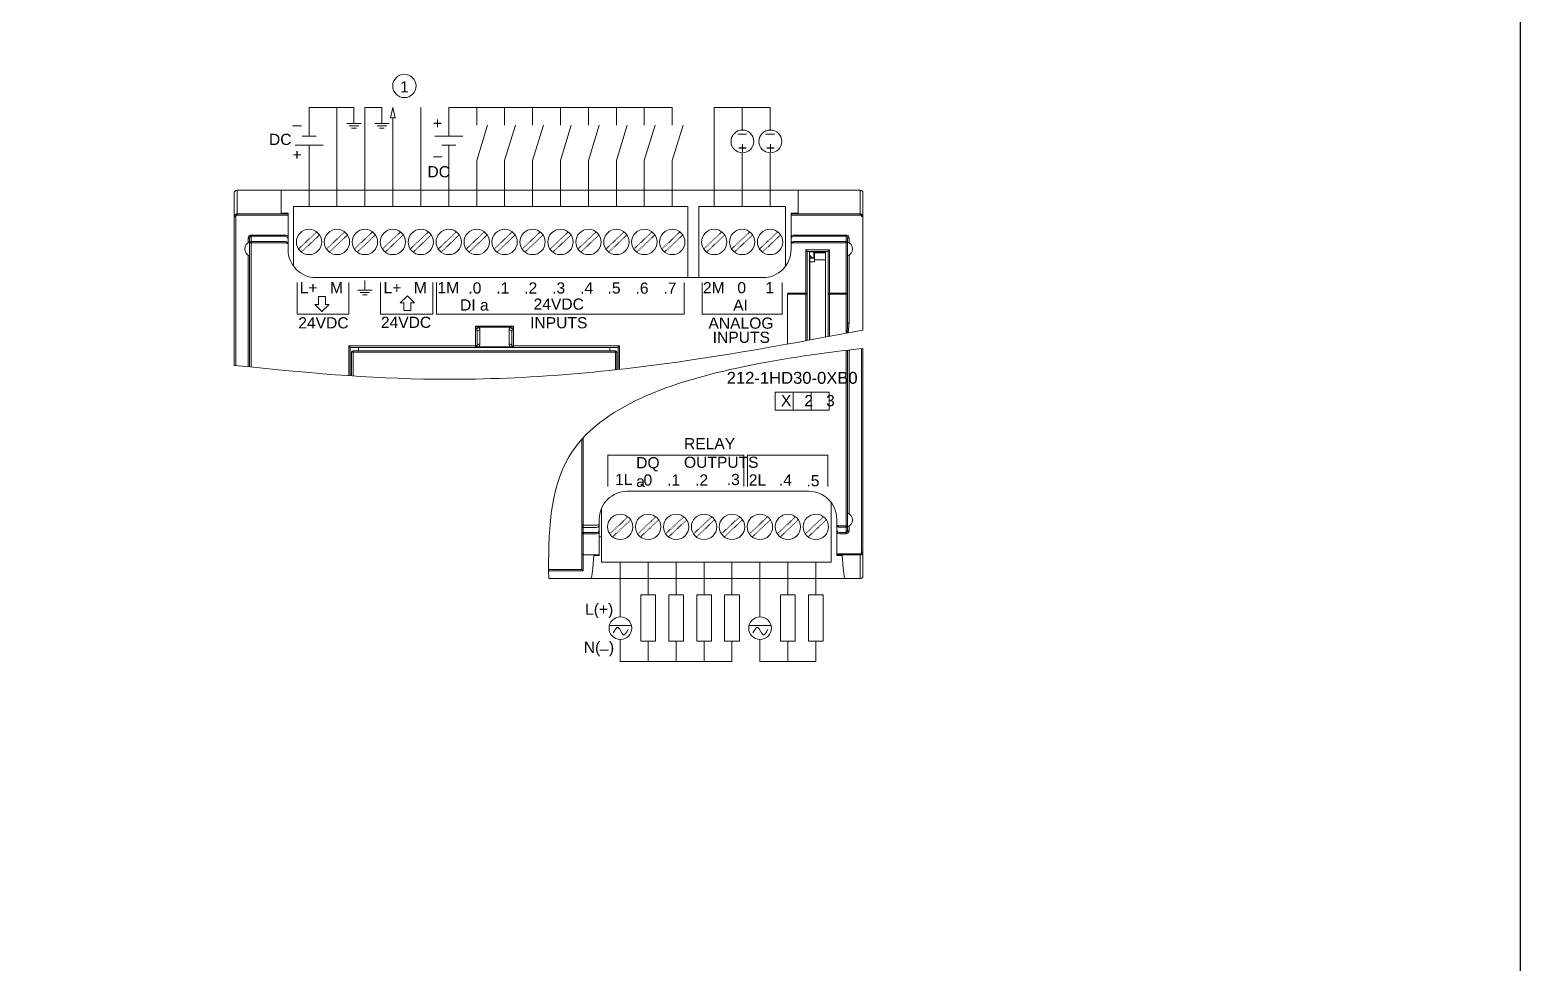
# Model space of a CAD drawing. Header units: inches. Extents: x 57 to 2760, y -193 to 2149.
# Drawn here: x 885.2 to 1098.5, y 1744.8 to 1878.4 of the extents above; entities that cross this region are included whole.
import ezdxf

# ---------------------------------------------------------------- set-up
doc = ezdxf.new("R2010")
doc.units = ezdxf.units.IN
doc.header["$MEASUREMENT"] = 0
doc.linetypes.add('DOT', pattern=[0.2, 0.1, -0.1])
doc.layers.add('Wiring', color=7, linetype='Continuous')
doc.styles.get("Standard").update_dxf_attribs({"font": 'arial.ttf'})

msp = doc.modelspace()

# ---------------------------------------------------------------- linework, layer by layer
at = {"color": 7, "linetype": 'Continuous', "lineweight": 0}
for p, q in [((914.4647, 1830.39447), (914.4647, 1855.06341)), ((1004.0647, 1855.46341), (914.8647, 1855.46341)), ((914.8647, 1851.90873), (914.8647, 1855.46341)), ((921.1647, 1852.13984), (921.1647, 1855.46341)), ((995.1647, 1852.13984), (995.1647, 1855.46341)), ((1004.0647, 1855.46341), (1004.0647, 1851.90873)), ((1004.4647, 1855.06341), (1004.4647, 1835.45298)), ((914.86471, 1852.06846), (922.1647, 1852.06846)), ((921.1647, 1852.16642), (922.1647, 1852.16642)), ((922.1647, 1852.13984), (921.1647, 1852.13984)), ((922.1647, 1846.96341), (922.1647, 1852.16642)), ((922.9547, 1853.11341), (979.3747, 1853.11341)), ((922.9547, 1853.11341), (922.9547, 1844.57681)), ((979.3747, 1853.11341), (979.3747, 1842.96341)), ((980.9547, 1853.11341), (993.3747, 1853.11341)), ((980.9547, 1853.11341), (980.9547, 1842.96341)), ((993.3747, 1853.11341), (993.3747, 1844.57681)), ((995.1647, 1852.16642), (994.1647, 1852.16642)), ((994.1647, 1846.96341), (994.1647, 1852.16642)), ((995.1647, 1852.13984), (994.1647, 1852.13984)), ((994.1647, 1852.06846), (1004.0647, 1852.06846)), ((914.6647, 1830.37346), (914.6647, 1851.69163)), ((914.8647, 1851.90873), (922.1647, 1851.90873)), ((994.1647, 1851.90873), (1004.0647, 1851.90873)), ((916.4647, 1847.96145), (916.4647, 1848.60592)), ((916.6647, 1830.16582), (916.6647, 1848.63608)), ((916.8647, 1849.03739), (921.7647, 1849.03739)), ((916.8647, 1830.14534), (916.8647, 1849.03739)), ((916.8647, 1848.87481), (921.7647, 1848.87481)), ((921.7647, 1848.09909), (916.8647, 1848.09909)), ((921.7647, 1847.92625), (916.8647, 1847.92625)), ((994.5647, 1849.03739), (1002.0647, 1849.03739)), ((994.5647, 1848.87481), (1002.0647, 1848.87481)), ((1002.0647, 1848.09909), (994.5647, 1848.09909)), ((1002.0647, 1847.92625), (994.5647, 1847.92816)), ((1002.0647, 1834.99444), (1002.0647, 1849.03739)), ((1002.2647, 1836.46805), (1002.2647, 1848.63608)), ((1002.4647, 1848.60592), (1002.4647, 1847.96145)), ((916.4647, 1830.18636), (916.4647, 1846.16538)), ((996.2647, 1833.90682), (996.2647, 1846.93328)), ((996.2647, 1846.93328), (999.6647, 1846.93328)), ((996.4647, 1840.88272), (996.4647, 1846.7144)), ((996.4647, 1846.71341), (999.4647, 1846.71341)), ((996.4647, 1846.71341), (999.4647, 1846.71341)), ((996.8147, 1846.66341), (996.7647, 1846.71341)), ((996.8147, 1834.00829), (996.8147, 1846.66341)), ((996.8147, 1846.66341), (999.1147, 1846.66341)), ((997.2147, 1845.76341), (996.8147, 1846.16341)), ((997.4147, 1845.76341), (996.8147, 1845.76341)), ((996.8397, 1834.01292), (996.8397, 1845.71341)), ((996.8397, 1845.71341), (997.5397, 1845.71341)), ((996.8397, 1845.71341), (997.5397, 1845.71341)), ((997.4147, 1846.66341), (997.4147, 1845.76341)), ((997.5397, 1845.21341), (997.5397, 1846.51341)), ((999.0897, 1846.51341), (997.5397, 1846.51341)), ((999.0897, 1834.43209), (999.0897, 1846.51341)), ((999.1147, 1846.66341), (999.1647, 1846.71341)), ((999.1147, 1846.66341), (999.1147, 1834.43678)), ((999.4647, 1834.50252), (999.4647, 1846.7144)), ((999.6647, 1834.54013), (999.6647, 1846.93328)), ((1002.4647, 1846.16538), (1002.4647, 1836.45005)), ((996.8397, 1845.21341), (997.5397, 1845.21341)), ((999.0897, 1845.51341), (997.5397, 1845.51341)), ((990.1647, 1842.96341), (926.16473, 1842.96341)), ((933.1612, 1841.17386), (933.1612, 1842.53886)), ((932.13745, 1841.17386), (934.18495, 1841.17386)), ((932.4787, 1840.83261), (933.8437, 1840.83261)), ((932.81995, 1840.49136), (933.50245, 1840.49136)), ((993.6647, 1840.69462), (993.6647, 1833.43308)), ((993.85785, 1840.70742), (996.25785, 1840.70742)), ((993.85785, 1840.56844), (996.25785, 1840.56844)), ((996.4647, 1833.94367), (996.4647, 1840.88272)), ((999.6647, 1840.70742), (1002.0647, 1840.70742)), ((999.6647, 1840.56844), (1002.0647, 1840.56844)), ((949.0147, 1835.99974), (954.4147, 1835.99974)), ((949.16326, 1835.94986), (949.0147, 1835.99974)), ((949.12098, 1835.67959), (949.0147, 1835.99974)), ((949.0147, 1832.96341), (949.0147, 1835.99974)), ((949.16298, 1835.55131), (949.12098, 1835.67959)), ((949.28257, 1835.90908), (949.16326, 1835.94986)), ((949.2147, 1833.16341), (949.2147, 1835.17744)), ((949.37994, 1835.87519), (949.28257, 1835.90908)), ((949.45953, 1835.84691), (949.37994, 1835.87519)), ((949.45953, 1835.84691), (953.96987, 1835.84691)), ((949.6147, 1833.43935), (949.6147, 1835.45337)), ((953.8147, 1835.45337), (953.8147, 1833.43935)), ((954.04656, 1835.87417), (953.96987, 1835.84691)), ((954.1425, 1835.90758), (954.04656, 1835.87417)), ((954.26353, 1835.94898), (954.1425, 1835.90758)), ((954.2147, 1835.17744), (954.2147, 1833.16341)), ((954.4147, 1835.99974), (954.26353, 1835.94898)), ((954.34297, 1835.7842), (954.26643, 1835.55131)), ((954.4147, 1835.99974), (954.34297, 1835.7842)), ((954.4147, 1835.99974), (954.4147, 1832.96341)), ((949.0147, 1833.17693), (930.8647, 1833.17693)), ((930.8647, 1828.92107), (930.8647, 1833.17693)), ((931.0647, 1828.90764), (931.0647, 1832.96387)), ((931.0647, 1828.90764), (931.0647, 1832.96387)), ((969.4147, 1832.96341), (931.0647, 1832.96341)), ((932.2647, 1832.46341), (932.2647, 1832.96341)), ((954.4147, 1832.96341), (949.0147, 1832.96341)), ((949.23283, 1833.06559), (949.1595, 1833.02545)), ((949.22769, 1832.97644), (949.28989, 1832.98569)), ((953.98032, 1833.02545), (949.44909, 1833.02545)), ((954.19658, 1833.06559), (954.26991, 1833.02545)), ((954.30938, 1832.96652), (954.4147, 1832.96341)), ((969.6147, 1833.17693), (954.4147, 1833.17693)), ((968.2147, 1832.46341), (968.2147, 1832.96341)), ((969.4147, 1829.80425), (969.4147, 1832.96387)), ((969.6147, 1833.17693), (969.6147, 1829.8264)), ((1004.2647, 1803.63591), (1004.2647, 1832.78784)), ((1004.4647, 1832.80972), (1004.4647, 1803.66918)), ((1004.4647, 1800.26413), (1004.4647, 1832.80972)), ((931.2647, 1828.89436), (931.2647, 1832.26341)), ((931.4647, 1832.46341), (969.0147, 1832.46341)), ((931.4647, 1832.46341), (969.0147, 1832.46341)), ((931.4647, 1828.88123), (931.4647, 1832.46341)), ((931.4647, 1832.2765), (969.0147, 1832.2765)), ((969.0147, 1829.76041), (969.0147, 1832.46341)), ((969.2147, 1829.78226), (969.2147, 1832.26341)), ((1002.0647, 1806.29015), (1002.0647, 1832.53826)), ((1002.2647, 1806.69147), (1002.2647, 1832.56169)), ((1002.4647, 1832.58495), (1002.4647, 1809.16216)), ((964.4147, 1820.03226), (964.4147, 1800.96984)), ((964.2147, 1801.19782), (964.2147, 1819.8132)), ((970.7147, 1812.36413), (996.71468, 1812.36413)), ((967.0147, 1802.21413), (967.0147, 1809.884)), ((999.9247, 1802.21413), (999.9247, 1810.75074)), ((964.4147, 1807.53858), (966.3147, 1807.53858)), ((964.4147, 1807.19276), (966.3147, 1807.19276)), ((966.7147, 1807.57913), (966.7147, 1808.36413)), ((966.7147, 1803.16112), (966.7147, 1808.36413)), ((1000.7147, 1803.16112), (1000.7147, 1808.36413)), ((1001.1147, 1807.40129), (1002.0647, 1807.40129)), ((1001.1147, 1807.22845), (1002.0647, 1807.22845)), ((1002.4647, 1807.3661), (1002.4647, 1806.72162)), ((966.31461, 1806.45273), (964.4147, 1806.45273)), ((966.3147, 1806.29015), (964.4147, 1806.29015)), ((966.7147, 1805.86413), (967.0147, 1805.86413)), ((1002.0647, 1806.45273), (1001.1147, 1806.45273)), ((1002.0647, 1806.29015), (1001.1147, 1806.29015)), ((966.7147, 1803.29232), (964.4147, 1803.29232)), ((965.79938, 1801.34586), (965.94628, 1803.18771)), ((965.94271, 1803.16112), (966.7147, 1803.16112)), ((966.7147, 1803.18771), (965.94628, 1803.18771)), ((1004.0647, 1803.41881), (1000.7147, 1803.41881)), ((1004.06468, 1803.25908), (1000.7147, 1803.25908)), ((1001.48313, 1803.18771), (1000.7147, 1803.18771)), ((1001.4867, 1803.16112), (1000.7147, 1803.16112)), ((1001.63003, 1801.34586), (1001.48313, 1803.18771)), ((1004.0647, 1799.86413), (1004.0647, 1803.41881)), ((964.21694, 1801.16762), (959.46209, 1801.16762)), ((964.4147, 1800.96984), (959.46326, 1800.96984)), ((999.9247, 1802.21413), (967.0147, 1802.21413)), ((965.50001, 1799.86413), (959.47403, 1799.86413)), ((959.47403, 1799.86413), (1004.0647, 1799.86413))]:
    msp.add_line(p, q, dxfattribs=at)
at = {"linetype": 'DOT', "lineweight": 0}
for p, q in [((923.65885, 1847.04019), (926.25793, 1849.50223)), ((924.07147, 1846.6046), (926.67056, 1849.06664)), ((927.65885, 1847.04019), (930.25793, 1849.50223)), ((928.07147, 1846.6046), (930.67056, 1849.06664)), ((931.65885, 1847.04019), (934.25793, 1849.50223)), ((932.07147, 1846.6046), (934.67056, 1849.06664)), ((935.65885, 1847.04019), (938.25793, 1849.50223)), ((936.07147, 1846.6046), (938.67056, 1849.06664)), ((939.65885, 1847.04019), (942.25793, 1849.50223)), ((940.07147, 1846.6046), (942.67056, 1849.06664)), ((943.65885, 1847.04019), (946.25793, 1849.50223)), ((944.07147, 1846.6046), (946.67056, 1849.06664)), ((947.65885, 1847.04019), (950.25793, 1849.50223)), ((948.07147, 1846.6046), (950.67056, 1849.06664)), ((951.65885, 1847.04019), (954.25793, 1849.50223)), ((952.07147, 1846.6046), (954.67056, 1849.06664)), ((955.65885, 1847.04019), (958.25793, 1849.50223)), ((956.07147, 1846.6046), (958.67056, 1849.06664)), ((959.65885, 1847.04019), (962.25793, 1849.50223)), ((960.07147, 1846.6046), (962.67056, 1849.06664)), ((963.65885, 1847.04019), (966.25793, 1849.50223)), ((964.07147, 1846.6046), (966.67056, 1849.06664)), ((967.65885, 1847.04019), (970.25793, 1849.50223)), ((968.07147, 1846.6046), (970.67056, 1849.06664)), ((971.65885, 1847.04019), (974.25793, 1849.50223)), ((972.07147, 1846.6046), (974.67056, 1849.06664)), ((975.65885, 1847.04019), (978.25793, 1849.50223)), ((976.07147, 1846.6046), (978.67056, 1849.06664)), ((981.65885, 1847.04019), (984.25793, 1849.50223)), ((982.07147, 1846.6046), (984.67056, 1849.06664)), ((985.65885, 1847.04019), (988.25793, 1849.50223)), ((986.07147, 1846.6046), (988.67056, 1849.06664)), ((989.65885, 1847.04019), (992.25793, 1849.50223)), ((990.07147, 1846.6046), (992.67056, 1849.06664)), ((968.20885, 1806.2609), (970.80793, 1808.72295)), ((968.62147, 1805.82531), (971.22056, 1808.28736)), ((972.20885, 1806.2609), (974.80793, 1808.72295)), ((972.62147, 1805.82531), (975.22056, 1808.28736)), ((976.20885, 1806.2609), (978.80793, 1808.72295)), ((976.62147, 1805.82531), (979.22056, 1808.28736)), ((980.20885, 1806.2609), (982.80793, 1808.72295)), ((980.62147, 1805.82531), (983.22056, 1808.28736)), ((984.20885, 1806.2609), (986.80793, 1808.72295)), ((984.62147, 1805.82531), (987.22056, 1808.28736)), ((988.20885, 1806.2609), (990.80793, 1808.72295)), ((988.62147, 1805.82531), (991.22056, 1808.28736)), ((992.20885, 1806.2609), (994.80793, 1808.72295)), ((992.62147, 1805.82531), (995.22056, 1808.28736)), ((996.20885, 1806.2609), (998.80793, 1808.72295)), ((996.62147, 1805.82531), (999.22056, 1808.28736))]:
    msp.add_line(p, q, dxfattribs=at)
at = {"lineweight": 0}
for p, q in [((923.4497, 1842.25719), (923.4497, 1837.7436)), ((930.8797, 1842.25719), (930.8797, 1837.7436)), ((935.40495, 1842.25759), (935.40495, 1837.74401)), ((942.8797, 1842.25759), (942.8797, 1837.74401)), ((943.40495, 1842.25759), (943.40495, 1837.74401)), ((978.8797, 1842.25759), (978.8797, 1837.74401)), ((981.4497, 1842.25719), (981.4497, 1837.7436)), ((992.8797, 1842.25719), (992.8797, 1837.7436)), ((927.01931, 1840.2392), (926.50526, 1840.2392)), ((926.50526, 1840.2392), (926.50526, 1839.12081)), ((927.0193, 1840.2392), (927.53335, 1840.2392)), ((927.53335, 1840.2392), (927.53335, 1839.12081)), ((938.21242, 1839.35037), (939.24052, 1840.34785)), ((938.72647, 1839.35037), (938.21242, 1839.35037)), ((938.72647, 1838.23198), (938.72647, 1839.35037)), ((940.26862, 1839.35037), (939.24052, 1840.34785)), ((939.75457, 1839.35037), (940.26862, 1839.35037)), ((939.75457, 1838.23198), (939.75457, 1839.35037)), ((923.4497, 1837.7436), (930.8797, 1837.7436)), ((926.50526, 1839.12081), (925.9912, 1839.12081)), ((925.9912, 1839.12081), (927.01931, 1838.12333)), ((928.04741, 1839.12081), (927.01931, 1838.12333)), ((927.53335, 1839.12081), (928.04741, 1839.12081)), ((935.40495, 1837.74401), (942.8797, 1837.74401)), ((939.24052, 1838.23198), (938.72647, 1838.23198)), ((939.24052, 1838.23198), (939.75457, 1838.23198)), ((943.40495, 1837.74401), (978.8797, 1837.74401)), ((981.4497, 1837.7436), (992.8797, 1837.7436)), ((967.95495, 1817.55212), (987.4297, 1817.55212)), ((967.95495, 1813.03854), (967.95495, 1817.55212)), ((987.4297, 1813.03854), (987.4297, 1817.55212)), ((987.95495, 1813.03854), (987.95495, 1817.55212)), ((987.95495, 1817.55212), (999.4297, 1817.55212)), ((999.4297, 1813.03854), (999.4297, 1817.55212))]:
    msp.add_line(p, q, dxfattribs=at)
msp.add_lwpolyline([(60.46636, 2015.39461), (1098.54819, 2015.39461), (1098.54819, 1083.9003), (60.46636, 1083.9003)], close=True)
at = {"color": 7, "linetype": 'Continuous', "lineweight": 0}
for points in [[(914.4647, 1851.65837), (914.46922, 1851.71982), (914.484, 1851.78419), (914.51023, 1851.84836), (914.54812, 1851.90901), (914.59689, 1851.96297), (914.65509, 1852.00764), (914.7208, 1852.041), (914.79159, 1852.06155), (914.86471, 1852.06846)], [(1004.0647, 1852.06846), (1004.1094, 1852.0659), (1004.15268, 1852.05842), (1004.19585, 1852.04579), (1004.23951, 1852.02723), (1004.2837, 1852.00153), (1004.32788, 1851.96719), (1004.37052, 1851.9227), (1004.40871, 1851.86762), (1004.43886, 1851.80338), (1004.45811, 1851.73251), (1004.4647, 1851.65837)], [(914.4647, 1851.65837), (914.4915, 1851.675), (914.5647, 1851.68717), (914.6647, 1851.69163)], [(914.6647, 1851.69163), (914.66696, 1851.72416), (914.67435, 1851.75823), (914.68746, 1851.7922), (914.7064, 1851.82431), (914.73079, 1851.85288), (914.75988, 1851.87653), (914.79274, 1851.89419), (914.82814, 1851.90507), (914.8647, 1851.90873)], [(1004.0647, 1851.90873), (1004.08705, 1851.90737), (1004.10869, 1851.90342), (1004.13028, 1851.89673), (1004.15211, 1851.8869), (1004.17421, 1851.8733), (1004.19629, 1851.85512), (1004.21761, 1851.83157), (1004.2367, 1851.80243), (1004.25178, 1851.76842), (1004.2614, 1851.7309), (1004.2647, 1851.69163)], [(1004.4647, 1851.65837), (1004.43791, 1851.675), (1004.3647, 1851.68717), (1004.2647, 1851.69163)], [(916.4647, 1848.60592), (916.4864, 1848.74607), (916.54743, 1848.86865), (916.63807, 1848.96141), (916.74681, 1849.01817), (916.8647, 1849.03739)], [(916.6647, 1848.6361), (916.63791, 1848.62101), (916.5647, 1848.60997), (916.4647, 1848.60592)], [(916.6647, 1848.63607), (916.67553, 1848.71356), (916.70606, 1848.78143), (916.75144, 1848.83282), (916.80585, 1848.86423), (916.8647, 1848.87481)], [(916.6647, 1847.90591), (916.67993, 1847.97984), (916.72328, 1848.04251), (916.78817, 1848.08439), (916.8647, 1848.09909)], [(916.8647, 1847.92625), (916.78792, 1847.92469), (916.72265, 1847.92023), (916.67957, 1847.9136), (916.6647, 1847.90591)], [(921.7647, 1849.03739), (921.90727, 1849.01885), (922.0428, 1848.96362), (922.1647, 1848.87256)], [(921.7647, 1848.87481), (921.88217, 1848.85476), (921.99118, 1848.79489), (922.08186, 1848.69717), (922.14299, 1848.5679), (922.1647, 1848.42025)], [(921.76472, 1848.09909), (921.83164, 1848.09415), (921.8903, 1848.08136), (921.94058, 1848.06337), (921.98339, 1848.04204), (922.02001, 1848.01837), (922.05174, 1847.99265), (922.07976, 1847.96448), (922.10451, 1847.93342), (922.12552, 1847.89979), (922.14226, 1847.86422), (922.15443, 1847.82737), (922.16195, 1847.78952), (922.1647, 1847.74836)], [(922.1647, 1847.74839), (922.16195, 1847.76925), (922.15443, 1847.78844), (922.14227, 1847.80712), (922.12552, 1847.82515), (922.10452, 1847.84221), (922.07977, 1847.85796), (922.05176, 1847.87224), (922.02004, 1847.88529), (921.98342, 1847.8973), (921.94063, 1847.90812), (921.89036, 1847.91724), (921.83172, 1847.92373), (921.76481, 1847.92625)], [(994.1647, 1848.87256), (994.28631, 1848.96346), (994.42145, 1849.01867), (994.5647, 1849.03739)], [(994.1647, 1848.42025), (994.18642, 1848.56792), (994.24746, 1848.69704), (994.33817, 1848.79484), (994.44674, 1848.85458), (994.5647, 1848.87481)], [(994.1647, 1847.74836), (994.16744, 1847.78939), (994.17556, 1847.82954), (994.18881, 1847.86832), (994.20691, 1847.9052), (994.22948, 1847.93973), (994.25608, 1847.9715), (994.28635, 1848.00026), (994.32002, 1848.02583), (994.35659, 1848.04789), (994.39541, 1848.06613), (994.4358, 1848.08038), (994.47718, 1848.09059), (994.51984, 1848.09688), (994.5647, 1848.09909)], [(994.5647, 1847.92625), (994.51984, 1847.92513), (994.47718, 1847.92194), (994.4358, 1847.91676), (994.39541, 1847.90953), (994.35659, 1847.90027), (994.32002, 1847.88909), (994.28636, 1847.87611), (994.25608, 1847.86153), (994.22948, 1847.84542), (994.20691, 1847.82791), (994.18881, 1847.8092), (994.17556, 1847.78954), (994.16744, 1847.76918), (994.1647, 1847.74839)], [(1002.0647, 1849.03739), (1002.1826, 1849.01817), (1002.29139, 1848.96137), (1002.382, 1848.86862), (1002.44303, 1848.746), (1002.4647, 1848.60592)], [(1002.0647, 1848.87481), (1002.12356, 1848.86423), (1002.17801, 1848.83279), (1002.22336, 1848.78141), (1002.25389, 1848.71351), (1002.2647, 1848.63607)], [(1002.0647, 1848.09909), (1002.14028, 1848.08477), (1002.2052, 1848.0434), (1002.24937, 1847.98008), (1002.2647, 1847.90591)], [(1002.2647, 1847.90591), (1002.24937, 1847.91372), (1002.2052, 1847.92038), (1002.14028, 1847.92474), (1002.0647, 1847.92625)], [(1002.2647, 1848.6361), (1002.2915, 1848.62101), (1002.3647, 1848.60997), (1002.4647, 1848.60592)], [(996.4647, 1846.7144), (996.44989, 1846.73663), (996.41477, 1846.7772), (996.36859, 1846.82699), (996.31698, 1846.88056), (996.2647, 1846.93328)], [(999.4647, 1846.7144), (999.47952, 1846.73663), (999.51464, 1846.7772), (999.56081, 1846.82699), (999.61243, 1846.88056), (999.6647, 1846.93328)], [(993.65785, 1840.69054), (993.6618, 1840.69386), (993.67517, 1840.69738), (993.70023, 1840.70089), (993.73881, 1840.7041), (993.79181, 1840.7067), (993.85785, 1840.70742)], [(993.65785, 1840.69054), (993.67263, 1840.64447), (993.71572, 1840.60464), (993.78091, 1840.57784), (993.85785, 1840.56844)], [(996.25785, 1840.70742), (996.2974, 1840.70704), (996.33925, 1840.70598), (996.38092, 1840.70393), (996.41851, 1840.70066), (996.44658, 1840.69616), (996.45785, 1840.69054)], [(996.45785, 1840.69054), (996.44306, 1840.64447), (996.39998, 1840.60464), (996.33478, 1840.57784), (996.25785, 1840.56844)], [(999.4647, 1840.69054), (999.46865, 1840.69386), (999.48203, 1840.69738), (999.50709, 1840.70089), (999.54567, 1840.7041), (999.59866, 1840.7067), (999.6647, 1840.70742)], [(999.4647, 1840.69054), (999.47949, 1840.64447), (999.52258, 1840.60464), (999.58777, 1840.57784), (999.6647, 1840.56844)], [(1002.0647, 1840.70742), (1002.10425, 1840.70704), (1002.1461, 1840.70598), (1002.18777, 1840.70393), (1002.22537, 1840.70066), (1002.25344, 1840.69616), (1002.2647, 1840.69054)], [(1002.2647, 1840.69054), (1002.24992, 1840.64447), (1002.20683, 1840.60464), (1002.14164, 1840.57784), (1002.0647, 1840.56844)], [(949.45953, 1835.84691), (949.3401, 1835.77046), (949.23663, 1835.66733), (949.16298, 1835.55131)], [(949.2147, 1835.17744), (949.2081, 1835.31955), (949.19019, 1835.44482), (949.16298, 1835.55131)], [(949.6147, 1835.45337), (949.46164, 1835.43237), (949.33187, 1835.37256), (949.24516, 1835.28304), (949.2147, 1835.17744)], [(949.6147, 1835.45337), (949.59491, 1835.60282), (949.54118, 1835.73472), (949.45953, 1835.84691)], [(953.96987, 1835.84691), (953.88798, 1835.73434), (953.83422, 1835.60183), (953.8147, 1835.45337)], [(953.8147, 1835.45337), (953.96778, 1835.43237), (954.09755, 1835.37255), (954.18426, 1835.28303), (954.2147, 1835.17744)], [(953.96987, 1835.84692), (954.08931, 1835.77046), (954.19277, 1835.66733), (954.26643, 1835.55131)], [(954.26643, 1835.55131), (954.23914, 1835.44449), (954.22122, 1835.31857), (954.2147, 1835.17745)], [(1002.2647, 1836.46805), (1002.26301, 1836.28435), (1002.25776, 1836.08372), (1002.24874, 1835.86549), (1002.23573, 1835.62822), (1002.21845, 1835.36956), (1002.19714, 1835.09322), (1002.19074, 1835.01843)], [(1002.2647, 1836.46805), (1002.2915, 1836.45905), (1002.3647, 1836.45246), (1002.4647, 1836.45005)], [(1002.4647, 1836.45005), (1002.46178, 1836.27581), (1002.45276, 1836.08786), (1002.43729, 1835.88585), (1002.41502, 1835.66894), (1002.38547, 1835.43506), (1002.34853, 1835.18477), (1002.32521, 1835.04403)], [(931.0647, 1832.96387), (931.04989, 1832.98374), (931.01477, 1833.0226), (930.96859, 1833.07129), (930.91698, 1833.12429), (930.8647, 1833.17693)], [(949.0147, 1833.17693), (949.08901, 1833.17596), (949.15414, 1833.1731), (949.19919, 1833.16863), (949.2147, 1833.16341)], [(949.0147, 1832.96341), (949.08987, 1832.96499), (949.16097, 1832.96945), (949.22769, 1832.97644)], [(949.6147, 1833.43935), (949.46163, 1833.41834), (949.33186, 1833.35853), (949.24515, 1833.26901), (949.2147, 1833.16341)], [(949.44909, 1833.02546), (949.33363, 1833.0656), (949.23283, 1833.06559)], [(949.28989, 1832.98569), (949.34756, 1832.99701), (949.40068, 1833.01029), (949.44909, 1833.02545)], [(949.44909, 1833.02545), (949.5152, 1833.10841), (949.56718, 1833.20529), (949.60182, 1833.31568), (949.6147, 1833.43935)], [(953.8147, 1833.43935), (953.96778, 1833.41834), (954.09755, 1833.35853), (954.18426, 1833.26901), (954.2147, 1833.16341)], [(953.8147, 1833.43935), (953.82758, 1833.31568), (953.86224, 1833.20528), (953.91422, 1833.1084), (953.98032, 1833.02545)], [(953.98031, 1833.02545), (954.0422, 1833.00662), (954.12296, 1832.98865)], [(953.98032, 1833.02545), (954.09578, 1833.06559), (954.19658, 1833.06559)], [(954.12296, 1832.98865), (954.21213, 1832.97516), (954.30938, 1832.96652)], [(954.4147, 1833.17693), (954.3404, 1833.17596), (954.27527, 1833.1731), (954.23022, 1833.16863), (954.2147, 1833.16341)], [(969.4147, 1832.96387), (969.42952, 1832.98374), (969.46464, 1833.0226), (969.51081, 1833.07129), (969.56243, 1833.12429), (969.6147, 1833.17693)], [(931.2647, 1832.26341), (931.29041, 1832.26983), (931.36372, 1832.27471), (931.4647, 1832.2765)], [(969.2147, 1832.26341), (969.189, 1832.26983), (969.11569, 1832.27471), (969.0147, 1832.2765)], [(964.2147, 1807.42164), (964.21765, 1807.44163), (964.22556, 1807.4596), (964.23714, 1807.47544), (964.25134, 1807.48908), (964.26736, 1807.5007), (964.28535, 1807.51082), (964.30524, 1807.5195), (964.32651, 1807.52659), (964.34855, 1807.53198), (964.37078, 1807.5357), (964.39274, 1807.53786), (964.4147, 1807.53858)], [(964.2147, 1807.42164), (964.21765, 1807.38249), (964.22556, 1807.34726), (964.23714, 1807.3163), (964.25134, 1807.2896), (964.26736, 1807.26687), (964.28535, 1807.24708), (964.30525, 1807.23008), (964.32651, 1807.21621), (964.34855, 1807.20565), (964.37078, 1807.19835), (964.39274, 1807.19414), (964.4147, 1807.19276)], [(966.3147, 1807.53858), (966.37327, 1807.53902), (966.43656, 1807.54051), (966.50217, 1807.5433), (966.56676, 1807.54763), (966.62589, 1807.55364), (966.67356, 1807.56122), (966.70426, 1807.56993), (966.7147, 1807.57913)], [(966.7147, 1807.57913), (966.69541, 1807.46059), (966.63885, 1807.35275), (966.55023, 1807.26684), (966.43859, 1807.21176), (966.3147, 1807.19276)], [(1001.11476, 1807.22845), (1001.01904, 1807.23863), (1000.93904, 1807.26408), (1000.87484, 1807.29849), (1000.82496, 1807.33737), (1000.78713, 1807.37788), (1000.75911, 1807.41854), (1000.73908, 1807.45857), (1000.72559, 1807.49789), (1000.7176, 1807.53701), (1000.7147, 1807.57918)], [(1000.7147, 1807.57916), (1000.7176, 1807.55777), (1000.72559, 1807.53793), (1000.73909, 1807.518), (1000.75913, 1807.49769), (1000.78716, 1807.47707), (1000.82501, 1807.45652), (1000.87493, 1807.4368), (1000.93916, 1807.41934), (1001.01921, 1807.40643), (1001.11498, 1807.40128)], [(1002.0647, 1807.40129), (1002.14149, 1807.40285), (1002.20676, 1807.40732), (1002.24984, 1807.41394), (1002.2647, 1807.42164)], [(1002.2647, 1807.42164), (1002.24948, 1807.34771), (1002.20613, 1807.28503), (1002.14124, 1807.24316), (1002.0647, 1807.22845)], [(964.4147, 1806.45273), (964.36186, 1806.45719), (964.31896, 1806.46807), (964.28709, 1806.48164), (964.26406, 1806.49574), (964.24691, 1806.51001), (964.2336, 1806.52508), (964.2236, 1806.54132), (964.2171, 1806.55901), (964.2147, 1806.57838)], [(964.4147, 1806.29015), (964.36186, 1806.3004), (964.31895, 1806.32529), (964.28709, 1806.35641), (964.26406, 1806.38875), (964.24691, 1806.42147), (964.2336, 1806.45603), (964.2236, 1806.49331), (964.2171, 1806.53391), (964.2147, 1806.57838)], [(966.7147, 1806.90719), (966.693, 1806.75967), (966.63197, 1806.63053), (966.54126, 1806.53271), (966.43271, 1806.47297), (966.31461, 1806.45273)], [(966.7147, 1806.45499), (966.59317, 1806.36414), (966.45808, 1806.30891), (966.3147, 1806.29015)], [(1001.1147, 1806.45273), (1000.99724, 1806.47278), (1000.88823, 1806.53265), (1000.79755, 1806.63037), (1000.73641, 1806.75964), (1000.7147, 1806.90729)], [(1001.1147, 1806.29015), (1000.97214, 1806.30869), (1000.8366, 1806.36392), (1000.7147, 1806.45499)], [(1002.4647, 1806.72162), (1002.443, 1806.58147), (1002.38198, 1806.4589), (1002.29133, 1806.36613), (1002.1826, 1806.30937), (1002.0647, 1806.29015)], [(1002.2647, 1806.69147), (1002.25387, 1806.61398), (1002.22334, 1806.54611), (1002.17797, 1806.49472), (1002.12355, 1806.46331), (1002.0647, 1806.45273)], [(1002.2647, 1806.69145), (1002.2915, 1806.70653), (1002.36471, 1806.71758), (1002.4647, 1806.72162)], [(964.2147, 1803.45229), (964.22753, 1803.39591), (964.26677, 1803.34462), (964.33111, 1803.30696), (964.4147, 1803.29232)], [(1004.4647, 1803.66918), (1004.46023, 1803.60804), (1004.44557, 1803.54385), (1004.41945, 1803.47971), (1004.38164, 1803.41899), (1004.33288, 1803.3649), (1004.27465, 1803.32011), (1004.20885, 1803.28663), (1004.13793, 1803.26601), (1004.06468, 1803.25908)], [(1004.2647, 1803.63591), (1004.26247, 1803.60356), (1004.25514, 1803.56957), (1004.24208, 1803.53562), (1004.22318, 1803.50347), (1004.19879, 1803.47483), (1004.16968, 1803.45112), (1004.13677, 1803.43339), (1004.10131, 1803.42248), (1004.0647, 1803.41881)], [(1004.4647, 1803.66918), (1004.43791, 1803.65255), (1004.3647, 1803.64037), (1004.2647, 1803.63591)], [(964.21694, 1801.16762), (964.2157, 1801.17765), (964.21495, 1801.18772), (964.2147, 1801.19782)], [(964.21694, 1801.16762), (964.24644, 1801.08582), (964.29558, 1801.0265), (964.35387, 1800.98825), (964.4147, 1800.96984)], [(965.50001, 1799.86413), (965.65025, 1800.23525), (965.79938, 1801.34586)], [(1001.9294, 1799.86413), (1001.77916, 1800.23525), (1001.63003, 1801.34586)]]:
    msp.add_lwpolyline(points, dxfattribs=at)
at = {"lineweight": 0}
for points in [[(991.87973, 1826.5706), (994.46316, 1826.5706), (994.46316, 1823.96544), (991.87973, 1823.96544)], [(994.46316, 1826.5706), (997.04659, 1826.5706), (997.04659, 1823.96544), (994.46316, 1823.96544)], [(997.04659, 1826.5706), (999.63002, 1826.5706), (999.63002, 1823.96544), (997.04659, 1823.96544)]]:
    msp.add_lwpolyline(points, close=True, dxfattribs=at)
at = {"color": 7, "linetype": 'Continuous', "lineweight": 0}
for centre in [(925.1647, 1848.05341), (929.1647, 1848.05341), (933.1647, 1848.05341), (937.1647, 1848.05341), (941.1647, 1848.05341), (945.1647, 1848.05341), (949.1647, 1848.05341), (953.1647, 1848.05341), (957.1647, 1848.05341), (961.1647, 1848.05341), (965.1647, 1848.05341), (969.1647, 1848.05341), (973.1647, 1848.05341), (977.1647, 1848.05341), (983.1647, 1848.05341), (987.1647, 1848.05341), (991.1647, 1848.05341), (969.7147, 1807.27413), (973.7147, 1807.27413), (977.7147, 1807.27413), (981.7147, 1807.27413), (985.7147, 1807.27413), (989.7147, 1807.27413), (993.7147, 1807.27413), (997.7147, 1807.27413)]:
    msp.add_circle(centre, 1.815, dxfattribs=at)
for centre, radius, start, end in [((914.8647, 1855.06341), 0.4, 90, 180), ((1004.0647, 1855.06341), 0.4, 0, 90), ((917.02899, 1847.06341), 1.06429, 110.0159596, 249.9840404), ((1001.90042, 1847.06341), 1.06429, 290.0159596, 69.9840404), ((926.1647, 1846.96341), 4, 179.999896, 270.0003844), ((990.1647, 1846.96341), 4, 269.9999932, 0.0005115), ((949.0147, 1833.16341), 0.2, 270, 0), ((954.4147, 1833.16341), 0.2, 180, 270), ((931.4647, 1832.26341), 0.2, 90, 180), ((931.4647, 1832.26341), 0.2, 90, 180), ((969.0147, 1832.26341), 0.2, 0, 90), ((970.7147, 1808.36413), 4, 89.9999932, 180.0005115), ((996.7147, 1808.36413), 4, 359.999896, 90.0003844), ((1001.90042, 1808.26413), 1.06429, 290.0159596, 69.9840404), ((1004.0647, 1800.26413), 0.4, 270, 0), ((1004.0647, 1800.26413), 0.4, 270, 0)]:
    msp.add_arc(centre, radius, start, end, dxfattribs=at)
at = {"lineweight": 0}
for points, knots in [([(914.4647, 1830.39447), (924.08674, 1829.38255), (945.70712, 1827.42339), (975.94914, 1830.10324), (996.12618, 1833.85427), (1004.4647, 1835.45298)], [6.417124357, 6.417124357, 6.417124357, 6.417124357, 35.390580732, 71.492083385, 96.969426422, 96.969426422, 96.969426422, 96.969426422]), ([(959.47403, 1799.86413), (959.39284, 1806.32293), (959.89714, 1822.51198), (984.05798, 1830.21788), (998.93445, 1832.2064), (1004.4647, 1832.80972)], [2.146803935, 2.146803935, 2.146803935, 2.146803935, 19.980436235, 48.065545873, 65.185351348, 65.185351348, 65.185351348, 65.185351348])]:
    msp.add_open_spline(points, degree=3, knots=knots, dxfattribs=at)
at = {"layer": 'Wiring', "lineweight": 15}
for p, q in [((925.1647, 1867.30381), (929.1647, 1867.30381)), ((925.1647, 1863.18009), (925.1647, 1867.30381)), ((929.1647, 1853.11341), (929.1647, 1867.30381)), ((929.1647, 1867.30381), (931.59839, 1867.30381)), ((933.1647, 1867.30381), (935.59839, 1867.30381)), ((933.1647, 1853.11341), (933.1647, 1867.30381)), ((937.1647, 1867.30381), (936.83632, 1865.83293)), ((937.5166, 1865.83293), (937.1647, 1867.30381)), ((941.1647, 1859.5804), (941.1647, 1867.30381)), ((945.1647, 1863.18009), (945.1647, 1867.30381)), ((945.1647, 1867.30381), (977.1647, 1867.30381)), ((949.1647, 1864.77931), (949.1647, 1867.30381)), ((953.1647, 1864.77931), (953.1647, 1867.30381)), ((957.1647, 1864.77931), (957.1647, 1867.30381)), ((961.1647, 1864.77931), (961.1647, 1867.30381)), ((965.1647, 1864.77931), (965.1647, 1867.30381)), ((969.1647, 1864.77931), (969.1647, 1867.30381)), ((973.1647, 1864.77931), (973.1647, 1867.30381)), ((977.1647, 1864.77931), (977.1647, 1867.30381)), ((991.1647, 1867.30381), (983.1647, 1867.30381)), ((983.1647, 1853.11341), (983.1647, 1867.30381)), ((987.1647, 1864.07934), (987.1647, 1867.30381)), ((991.1647, 1864.07934), (991.1647, 1867.30381)), ((936.83632, 1865.83293), (937.5166, 1865.83293)), ((937.1647, 1853.11341), (937.1647, 1865.83293)), ((949.1647, 1859.71429), (950.71064, 1864.75746)), ((953.1647, 1859.71429), (954.71064, 1864.75746)), ((957.1647, 1859.71429), (958.71064, 1864.75746)), ((961.1647, 1859.71429), (962.71064, 1864.75746)), ((965.1647, 1859.71429), (966.71064, 1864.75746)), ((969.1647, 1859.71429), (970.71064, 1864.75746)), ((973.1647, 1859.71429), (974.71064, 1864.75746)), ((977.1647, 1859.71429), (978.71064, 1864.75746)), ((924.1647, 1863.18009), (926.1647, 1863.18009)), ((943.1647, 1863.18009), (947.1647, 1863.18009)), ((923.1647, 1861.92275), (927.1647, 1861.92275)), ((925.1647, 1853.11341), (925.1647, 1861.92275)), ((944.1647, 1861.92275), (946.1647, 1861.92275)), ((945.1647, 1853.11341), (945.1647, 1861.92275)), ((987.1647, 1853.11341), (987.1647, 1860.82366)), ((991.1647, 1853.11341), (991.1647, 1860.82366)), ((941.1647, 1853.11341), (941.1647, 1859.5804)), ((949.1647, 1853.11341), (949.1647, 1859.71429)), ((953.1647, 1853.11341), (953.1647, 1859.71429)), ((957.1647, 1853.11341), (957.1647, 1859.71429)), ((961.1647, 1853.11341), (961.1647, 1859.71429)), ((965.1647, 1853.11341), (965.1647, 1859.71429)), ((969.1647, 1853.11341), (969.1647, 1859.71429)), ((973.1647, 1853.11341), (973.1647, 1859.71429)), ((977.1647, 1853.11341), (977.1647, 1859.71429)), ((969.7147, 1802.21413), (969.7147, 1794.40097)), ((973.7147, 1802.21413), (973.7147, 1797.5278)), ((977.7147, 1802.21413), (977.7147, 1797.5278)), ((981.7147, 1802.21413), (981.7147, 1797.5278)), ((985.7147, 1802.21413), (985.7147, 1797.5278)), ((989.7147, 1802.21413), (989.7147, 1794.40097)), ((993.7147, 1802.21413), (993.7147, 1797.5278)), ((997.7147, 1802.21413), (997.7147, 1797.5278)), ((968.15224, 1793.14937), (971.32072, 1793.14937)), ((988.15224, 1793.14937), (991.32072, 1793.14937)), ((969.7147, 1788.02373), (969.7147, 1791.14446)), ((973.7147, 1790.90915), (973.7147, 1788.02373)), ((977.7147, 1790.90915), (977.7147, 1788.02373)), ((981.7147, 1790.90915), (981.7147, 1788.02373)), ((985.7147, 1790.90915), (985.7147, 1788.02373)), ((989.7147, 1788.02373), (989.7147, 1791.14446)), ((993.7147, 1790.90915), (993.7147, 1788.02373)), ((997.7147, 1790.90915), (997.7147, 1788.02373)), ((969.7147, 1788.02373), (985.7147, 1788.02373)), ((989.7147, 1788.02373), (997.7147, 1788.02373))]:
    msp.add_line(p, q, dxfattribs=at)
at = {"layer": 'Wiring', "color": 7, "lineweight": 15}
for p, q in [((931.59839, 1865.02785), (931.59839, 1867.30381)), ((935.59839, 1865.02785), (935.59839, 1867.30381)), ((930.57464, 1865.02785), (932.62214, 1865.02785)), ((934.57464, 1865.02785), (936.62214, 1865.02785)), ((930.91589, 1864.6866), (932.28089, 1864.6866)), ((931.25714, 1864.34535), (931.93964, 1864.34535)), ((934.91589, 1864.6866), (936.28089, 1864.6866)), ((935.25714, 1864.34535), (935.93964, 1864.34535))]:
    msp.add_line(p, q, dxfattribs=at)
at = {"layer": 'Wiring', "lineweight": 15}
for points in [[(972.66474, 1797.5278), (974.76467, 1797.5278), (974.76467, 1790.90915), (972.66474, 1790.90915)], [(976.66474, 1797.5278), (978.76467, 1797.5278), (978.76467, 1790.90915), (976.66474, 1790.90915)], [(980.66474, 1797.5278), (982.76467, 1797.5278), (982.76467, 1790.90915), (980.66474, 1790.90915)], [(984.66474, 1797.5278), (986.76467, 1797.5278), (986.76467, 1790.90915), (984.66474, 1790.90915)], [(992.66474, 1797.5278), (994.76467, 1797.5278), (994.76467, 1790.90915), (992.66474, 1790.90915)], [(996.66474, 1797.5278), (998.76467, 1797.5278), (998.76467, 1790.90915), (996.66474, 1790.90915)]]:
    msp.add_lwpolyline(points, close=True, dxfattribs=at)
msp.add_circle((938.81069, 1870.38676), 1.66853, dxfattribs=at)
at = {"layer": 'Wiring', "color": 7, "lineweight": 15}
for centre in [(987.20726, 1862.4515), (991.20726, 1862.4515), (969.73648, 1792.77271), (989.73648, 1792.77271)]:
    msp.add_circle(centre, 1.6284, dxfattribs=at)
at = {"layer": 'Wiring', "lineweight": 15}
for points in [[(968.71517, 1792.08655), (969.40541, 1792.89152), (970.16468, 1791.79906), (970.83973, 1792.57287)], [(988.71517, 1792.08655), (989.40541, 1792.89152), (990.16468, 1791.79906), (990.83973, 1792.57287)]]:
    msp.add_spline(points, degree=3, dxfattribs=at)

# ---------------------------------------------------------------- texts
at = {"lineweight": 0}
for s, insert, char_height, width, attachment_point in [('L+', (925.10517, 1842.31124), 1.6, 5.3067617, 2), ('M', (929.10517, 1842.31124), 1.6, 5.3067617, 2), ('L+', (937.10517, 1842.31124), 1.6, 5.3067617, 2), ('M', (941.10517, 1842.31124), 1.6, 5.3067617, 2), ('1M', (945.10517, 1842.31124), 1.6, 5.3067617, 2), ('.0', (948.90522, 1842.27348), 1.6, 5.3067617, 2), ('.1', (952.90522, 1842.27348), 1.6, 5.3067617, 2), ('.2', (956.90522, 1842.27348), 1.6, 5.3067617, 2), ('.3', (960.90522, 1842.27348), 1.6, 5.3067617, 2), ('.4', (964.90522, 1842.27348), 1.6, 5.3067617, 2), ('.5', (968.83283, 1842.27448), 1.6, 5.3067617, 2), ('.6', (972.83283, 1840.62932), 1.6, 5.3067617, 8), ('.7', (976.83283, 1840.6519), 1.6, 5.3067617, 8), ('2M', (983.10517, 1842.31124), 1.6, 5.3067617, 2), ('0', (987.10517, 1842.31124), 1.6, 5.3067617, 2), ('1', (991.10517, 1842.31124), 1.6, 5.3067617, 2), ('24VDC INPUTS', (960.91462, 1835.67328), 1.6, 12.9076364, 8), ('AI', (986.93819, 1839.80737), 1.6, 5.3067617, 2), ('24VDC', (927.23111, 1837.28381), 1.6, 12.4032, 2), ('24VDC', (939.05382, 1837.35537), 1.6, 8.5528889, 2), ('ANALOG', (986.99721, 1837.23883), 1.6, 12.9076364, 2), ('INPUTS', (987.04896, 1835.21355), 1.6, 12.9076364, 2), ('{\\fArial|b0|i0|c0|p32;212-1HD30-0XB0}', (984.95528, 1829.45815), 1.7, 24.8996336, 1), ('X   2   3', (992.72075, 1826.14929), 1.6, 12.5784889, 1), ('RELAY OUTPUTS', (978.83643, 1819.99216), 1.6, 15.0247619, 1), ('DQ a', (971.99983, 1817.2604), 1.6, 4.3914203, 1), ('1L', (968.96862, 1814.86009), 1.6, 3.5662222, 1), ('.0', (973.36214, 1814.79051), 1.6, 5.3067617, 2), ('.1', (977.36214, 1814.79051), 1.6, 5.3067617, 2), ('.2', (981.36214, 1814.79051), 1.6, 5.3067617, 2), ('.3', (984.96862, 1814.86009), 1.6, 3.5662222, 1), ('2L', (989.36214, 1814.79051), 1.6, 5.3067617, 2), ('.4', (993.36214, 1814.79051), 1.6, 5.3067617, 2), ('.5', (997.30295, 1814.68694), 1.6, 5.3067617, 2)]:
    msp.add_mtext(s, dxfattribs=dict(at, insert=insert, char_height=char_height, width=width, attachment_point=attachment_point))
at = {"insert": (948.83002, 1839.83618), "char_height": 1.6, "width": 5.3067617, "attachment_point": 2}
msp.add_mtext('DI a', dxfattribs=at)
at = {"layer": 'Wiring', "lineweight": 15, "char_height": 1.6, "width": 8.5528889, "attachment_point": 2}
for s, insert in [('1', (938.81235, 1871.06631)), ('_', (923.45011, 1866.67305)), ('+', (943.54481, 1865.87267)), ('DC', (921.04297, 1863.53732)), ('+', (923.45066, 1861.35516)), ('DC', (943.72951, 1858.90912)), ('_', (943.59134, 1862.24965)), ('L(+)', (966.70285, 1796.28835)), ('N(  )', (966.67271, 1790.84188)), ('_', (967.42389, 1791.63365))]:
    msp.add_mtext(s, dxfattribs=dict(at, insert=insert))
at = {"layer": 'Wiring', "lineweight": 15, "char_height": 1.6, "width": 8.5528889, "attachment_point": 2, "rotation": 180}
for s, insert in [('_', (987.15289, 1861.49739)), ('_', (991.15289, 1861.49739)), ('+', (987.21308, 1860.67554)), ('+', (991.21308, 1860.67554))]:
    msp.add_mtext(s, dxfattribs=dict(at, insert=insert))

doc.saveas('drawing.dxf')
